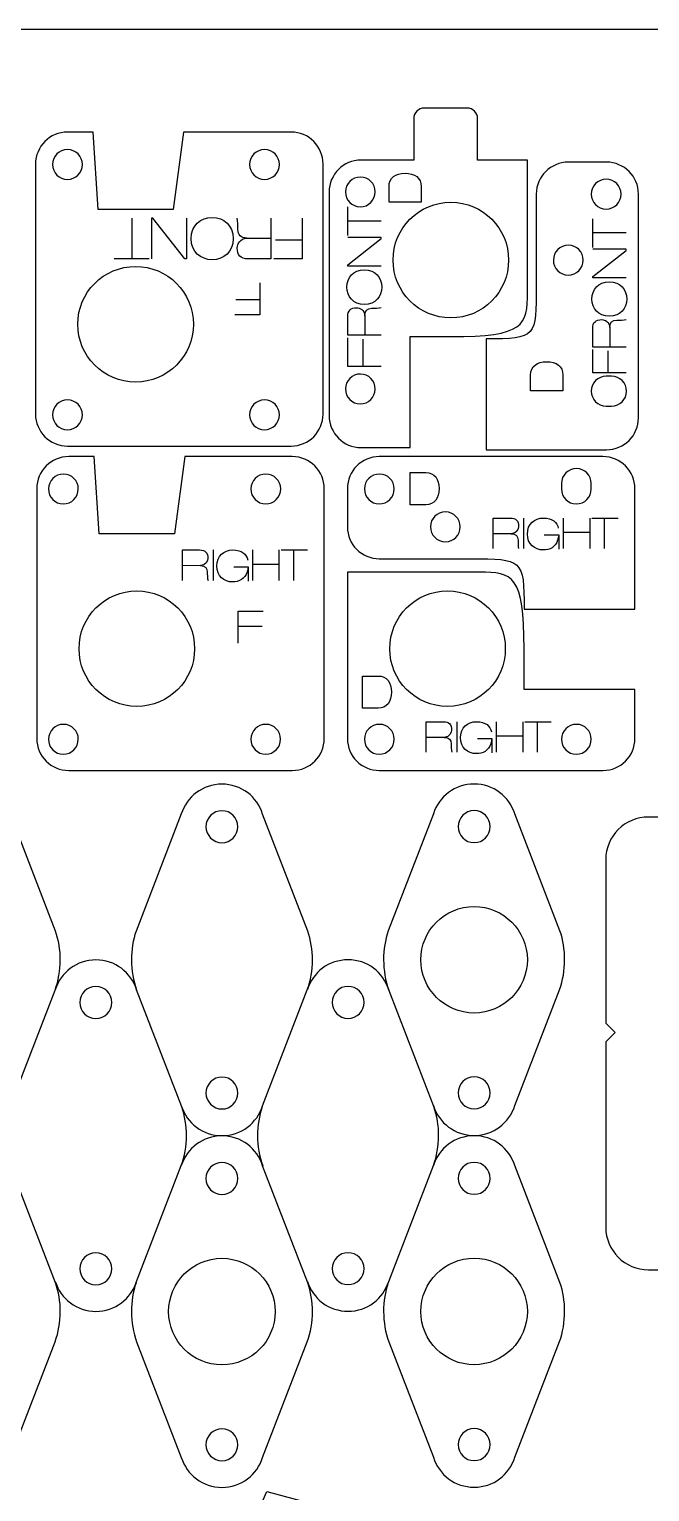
# Model space of a CAD drawing. Header units: millimetres. Extents: x -127 to 175, y -175 to 223.
# Drawn here: x -34.4 to 23.8, y 85.9 to 223.2 of the extents above; entities that cross this region are included whole.
import ezdxf

# ---------------------------------------------------------------- set-up
doc = ezdxf.new("R2010")
doc.units = ezdxf.units.MM
doc.layers.add('Cuts', color=1, linetype='Continuous', lineweight=25, true_color=0xff0000)
doc.layers.add('Text', color=5, linetype='Continuous', lineweight=25, true_color=0x0000ff)

msp = doc.modelspace()

# ---------------------------------------------------------------- linework, layer by layer
at = {"layer": 'Cuts', "color": 1, "lineweight": 25, "true_color": 0xff0000}
for points in [[(-124.41, 223.21), (172.41, 223.21)], [(6.66, 215.81), (2.66, 215.81)], [(1.66, 214.81), (1.66, 210.93), (-3.29, 210.93)], [(7.64, 210.93), (7.66, 210.93), (7.66, 214.81)], [(-27.98, 206.3), (-28.45, 213.55), (-30.85, 213.55)], [(-9.85, 213.55), (-19.95, 213.55), (-20.91, 206.3), (-27.98, 206.3), (-27.98, 206.3)], [(-33.85, 210.55), (-33.85, 187.08)], [(-6.85, 187.08), (-6.85, 210.55)], [(12.34, 198.54), (12.34, 210.93), (7.64, 210.93), (7.64, 210.93)], [(19.76, 210.73), (16.17, 210.73)], [(-6.28, 207.93), (-6.28, 186.94)], [(13.17, 207.73), (13.17, 199.14), (13.17, 199.14)], [(22.76, 186.73), (22.76, 207.73)], [(-3.29, 183.94), (1.32, 183.94), (1.32, 194.35), (5.15, 194.35)], [(8.45, 194.13), (8.45, 183.73), (19.76, 183.73)], [(19.72, 187.83), (20.23, 187.83), (20.23, 187.83)], [(-30.85, 184.08), (-9.85, 184.08)], [(-27.86, 175.84), (-28.33, 183.09), (-30.73, 183.09)], [(-9.74, 183.09), (-19.83, 183.09), (-20.79, 175.84), (-27.86, 175.84), (-27.86, 175.84)], [(19.43, 183.09), (-1.57, 183.09)], [(-33.73, 180.08), (-33.73, 156.62)], [(-6.74, 156.62), (-6.74, 180.08)], [(-4.57, 180.08), (-4.57, 176.49)], [(12.03, 168.78), (22.43, 168.78), (22.43, 180.08)], [(15.53, 180.57), (15.53, 180.06)], [(18.33, 180.05), (18.33, 180.56), (18.33, 180.56)], [(-1.57, 173.5), (7.02, 173.49), (7.02, 173.49)], [(-4.57, 172.24), (-4.57, 156.62)], [(7.83, 172.24), (-4.57, 172.24), (-4.57, 172.24)], [(22.43, 156.62), (22.43, 161.23), (12.02, 161.23), (12.02, 165.05)], [(-30.73, 153.62), (-9.74, 153.62)], [(-1.57, 153.62), (19.43, 153.62)], [(-31.97, 138.54), (-36.2, 149.52)], [(-20.16, 149.54), (-24.41, 138.55)], [(-8.29, 138.55), (-12.53, 149.53)], [(3.51, 149.55), (-0.73, 138.56)], [(15.39, 138.56), (11.15, 149.54)], [(24.95, 149.25), (23.69, 149.25)], [(19.69, 145.25), (19.69, 129.9), (20.58, 129.01), (19.69, 128.13), (19.69, 110.75), (19.69, 110.75)], [(-36.2, 122.14), (-32.01, 133)], [(-20.12, 122.05), (-24.36, 133.03)], [(-12.53, 122.15), (-8.33, 133.02)], [(3.55, 122.06), (-0.68, 133.04)], [(11.15, 122.16), (15.35, 133.03)], [(-31.97, 105.52), (-36.2, 116.5)], [(-24.36, 105.65), (-20.16, 116.52)], [(-8.29, 105.53), (-12.53, 116.51)], [(-0.68, 105.66), (3.51, 116.53)], [(15.39, 105.54), (11.15, 116.52)], [(23.69, 106.75), (56.69, 106.75)], [(-36.2, 89.12), (-32.01, 99.98)], [(-24.36, 99.97), (-20.16, 89.13)], [(-12.53, 89.13), (-8.33, 99.99)], [(-0.68, 99.98), (3.51, 89.14)], [(11.15, 89.14), (15.35, 100)], [(-2.53, 22.58), (-27.65, 33.62), (-27.65, 42.65), (-15.27, 78.79), (-12.13, 85.94), (8.67, 80.33), (23.07, 82.36), (31.71, 88.94), (90.65, 88.94), (90.65, 25.94), (74.9, 22.58)]]:
    msp.add_lwpolyline(points, dxfattribs=at)
for points in [[(2.66, 215.81), (2.1, 215.81), (1.66, 215.36), (1.66, 214.81)], [(7.66, 214.81), (7.66, 215.36), (7.21, 215.81), (6.66, 215.81)], [(-30.85, 213.55), (-32.51, 213.55), (-33.85, 212.2), (-33.85, 210.55)], [(-6.85, 210.55), (-6.85, 212.2), (-8.19, 213.55), (-9.85, 213.55)], [(-30.85, 211.91), (-31.62, 211.91), (-32.25, 211.29), (-32.25, 210.52)], [(-29.45, 210.51), (-29.45, 211.28), (-30.07, 211.91), (-30.85, 211.91)], [(-12.35, 211.91), (-13.12, 211.91), (-13.75, 211.29), (-13.75, 210.52)], [(-10.95, 210.51), (-10.95, 211.28), (-11.57, 211.91), (-12.35, 211.91)], [(-32.25, 210.52), (-32.25, 209.74), (-31.63, 209.11), (-30.86, 209.11)], [(-30.86, 209.11), (-30.08, 209.11), (-29.45, 209.73), (-29.45, 210.51)], [(-13.75, 210.52), (-13.76, 209.74), (-13.13, 209.12), (-12.36, 209.11)], [(-12.36, 209.11), (-11.58, 209.11), (-10.95, 209.73), (-10.95, 210.51)], [(-3.29, 210.93), (-4.94, 210.93), (-6.28, 209.59), (-6.28, 207.93)], [(16.17, 210.73), (14.52, 210.73), (13.17, 209.39), (13.17, 207.73)], [(22.76, 207.73), (22.76, 209.39), (21.42, 210.73), (19.76, 210.73)], [(-3.35, 209.33), (-4.12, 209.34), (-4.75, 208.71), (-4.75, 207.94)], [(-1.96, 207.93), (-1.95, 208.7), (-2.58, 209.33), (-3.35, 209.33)], [(19.73, 209.13), (18.96, 209.13), (18.33, 208.51), (18.33, 207.73)], [(21.13, 207.72), (21.13, 208.5), (20.51, 209.13), (19.73, 209.13)], [(-4.75, 207.94), (-4.76, 207.17), (-4.13, 206.54), (-3.36, 206.54)], [(-3.36, 206.54), (-2.59, 206.53), (-1.96, 207.16), (-1.96, 207.93)], [(18.33, 207.73), (18.32, 206.96), (18.95, 206.33), (19.72, 206.33)], [(19.72, 206.33), (20.5, 206.33), (21.12, 206.95), (21.13, 207.72)], [(-0.28, 201.54), (-0.28, 204.53), (2.15, 206.96), (5.15, 206.96)], [(5.15, 206.96), (8.14, 206.96), (10.57, 204.53), (10.57, 201.54)], [(16.18, 202.93), (15.4, 202.93), (14.77, 202.31), (14.77, 201.53)], [(17.57, 201.53), (17.58, 202.3), (16.95, 202.93), (16.18, 202.93)], [(-29.88, 195.51), (-29.88, 198.51), (-27.45, 200.94), (-24.45, 200.94)], [(-24.45, 200.94), (-21.45, 200.94), (-19.03, 198.51), (-19.03, 195.51)], [(5.15, 196.11), (2.15, 196.11), (-0.28, 198.54), (-0.28, 201.54)], [(10.57, 201.54), (10.57, 198.54), (8.14, 196.11), (5.15, 196.11)], [(14.77, 201.53), (14.77, 200.76), (15.39, 200.13), (16.17, 200.13)], [(16.17, 200.13), (16.94, 200.13), (17.57, 200.75), (17.57, 201.53)], [(13.17, 199.14), (13.17, 194.34), (13.17, 194.13), (8.45, 194.13)], [(5.15, 194.35), (12.06, 194.35), (12.34, 195.4), (12.34, 198.54)], [(-24.45, 190.09), (-27.45, 190.09), (-29.88, 192.52), (-29.88, 195.51)], [(-19.03, 195.51), (-19.03, 192.52), (-21.45, 190.09), (-24.45, 190.09)], [(-3.35, 190.84), (-4.12, 190.84), (-4.75, 190.21), (-4.75, 189.44)], [(-1.96, 189.43), (-1.95, 190.21), (-2.58, 190.83), (-3.35, 190.84)], [(19.73, 190.63), (18.96, 190.63), (18.33, 190.01), (18.33, 189.24)], [(21.64, 189.23), (21.64, 190), (21.02, 190.63), (20.24, 190.63)], [(-30.85, 188.41), (-31.62, 188.41), (-32.25, 187.79), (-32.25, 187.02)], [(-29.45, 187.01), (-29.45, 187.78), (-30.07, 188.41), (-30.85, 188.41)], [(-12.35, 188.41), (-13.12, 188.41), (-13.75, 187.79), (-13.75, 187.02)], [(-10.95, 187.01), (-10.95, 187.78), (-11.57, 188.41), (-12.35, 188.41)], [(-4.75, 189.44), (-4.76, 188.67), (-4.13, 188.04), (-3.36, 188.04)], [(-3.36, 188.04), (-2.59, 188.03), (-1.96, 188.66), (-1.96, 189.43)], [(18.33, 189.24), (18.33, 188.46), (18.95, 187.83), (19.72, 187.83)], [(20.23, 187.83), (21.01, 187.83), (21.64, 188.45), (21.64, 189.23)], [(-33.85, 187.08), (-33.85, 185.42), (-32.51, 184.08), (-30.85, 184.08)], [(-32.25, 187.02), (-32.25, 186.24), (-31.63, 185.61), (-30.85, 185.61)], [(-30.85, 185.61), (-30.08, 185.61), (-29.45, 186.23), (-29.45, 187.01)], [(-13.75, 187.02), (-13.76, 186.24), (-13.13, 185.61), (-12.36, 185.61)], [(-12.36, 185.61), (-11.58, 185.61), (-10.95, 186.23), (-10.95, 187.01)], [(-9.85, 184.08), (-8.19, 184.08), (-6.85, 185.42), (-6.85, 187.08)], [(-6.28, 186.94), (-6.28, 185.28), (-4.94, 183.94), (-3.29, 183.94)], [(19.76, 183.73), (21.42, 183.73), (22.76, 185.07), (22.76, 186.73)], [(-30.73, 183.09), (-32.39, 183.09), (-33.73, 181.74), (-33.73, 180.08)], [(-6.74, 180.08), (-6.74, 181.74), (-8.08, 183.09), (-9.74, 183.09)], [(-1.57, 183.09), (-3.23, 183.09), (-4.57, 181.74), (-4.57, 180.08)], [(22.43, 180.08), (22.43, 181.74), (21.08, 183.09), (19.43, 183.09)], [(-31.23, 181.45), (-32, 181.45), (-32.63, 180.83), (-32.63, 180.06)], [(-29.83, 180.05), (-29.83, 180.82), (-30.46, 181.45), (-31.23, 181.45)], [(-12.23, 181.45), (-13, 181.45), (-13.63, 180.83), (-13.63, 180.06)], [(-10.83, 180.05), (-10.83, 180.82), (-11.46, 181.45), (-12.23, 181.45)], [(-1.56, 181.45), (-2.34, 181.45), (-2.97, 180.83), (-2.97, 180.06)], [(-0.17, 180.05), (-0.17, 180.82), (-0.79, 181.45), (-1.56, 181.45)], [(16.93, 181.96), (16.16, 181.96), (15.53, 181.34), (15.53, 180.57)], [(18.33, 180.56), (18.33, 181.33), (17.71, 181.96), (16.93, 181.96)], [(-32.63, 180.06), (-32.64, 179.28), (-32.01, 178.65), (-31.24, 178.65)], [(-31.24, 178.65), (-30.46, 178.65), (-29.84, 179.27), (-29.83, 180.05)], [(-13.63, 180.06), (-13.64, 179.28), (-13.01, 178.65), (-12.24, 178.65)], [(-12.24, 178.65), (-11.47, 178.65), (-10.84, 179.27), (-10.83, 180.05)], [(-2.97, 180.06), (-2.97, 179.28), (-2.35, 178.65), (-1.57, 178.65)], [(-1.57, 178.65), (-0.8, 178.65), (-0.17, 179.27), (-0.17, 180.05)], [(15.53, 180.06), (15.53, 179.28), (16.15, 178.65), (16.92, 178.65)], [(16.92, 178.65), (17.7, 178.65), (18.33, 179.27), (18.33, 180.05)], [(4.64, 177.89), (3.86, 177.9), (3.23, 177.27), (3.23, 176.5)], [(6.03, 176.49), (6.03, 177.26), (5.41, 177.89), (4.64, 177.89)], [(-4.57, 176.49), (-4.57, 174.84), (-3.23, 173.5), (-1.57, 173.5)], [(3.23, 176.5), (3.23, 175.73), (3.85, 175.1), (4.63, 175.1)], [(4.63, 175.1), (5.4, 175.09), (6.03, 175.72), (6.03, 176.49)], [(7.02, 173.49), (11.82, 173.49), (12.03, 173.49), (12.03, 168.78)], [(12.02, 165.05), (12.02, 171.96), (10.97, 172.24), (7.83, 172.24)], [(-29.76, 165.05), (-29.76, 168.05), (-27.33, 170.48), (-24.33, 170.48)], [(-24.33, 170.48), (-21.34, 170.48), (-18.91, 168.05), (-18.91, 165.05)], [(-0.59, 165.05), (-0.59, 168.05), (1.83, 170.48), (4.83, 170.48)], [(4.83, 170.48), (7.83, 170.48), (10.26, 168.05), (10.26, 165.05)], [(-24.33, 159.63), (-27.33, 159.63), (-29.76, 162.05), (-29.76, 165.05)], [(-18.91, 165.05), (-18.91, 162.05), (-21.34, 159.63), (-24.33, 159.63)], [(4.83, 159.63), (1.83, 159.63), (-0.59, 162.05), (-0.59, 165.05)], [(10.26, 165.05), (10.26, 162.05), (7.83, 159.63), (4.83, 159.63)], [(-31.23, 157.95), (-32, 157.95), (-32.63, 157.33), (-32.63, 156.56)], [(-29.83, 156.55), (-29.83, 157.32), (-30.46, 157.95), (-31.23, 157.95)], [(-12.23, 157.95), (-13, 157.95), (-13.63, 157.33), (-13.63, 156.56)], [(-10.84, 156.55), (-10.83, 157.32), (-11.46, 157.95), (-12.23, 157.95)], [(-1.56, 157.95), (-2.34, 157.95), (-2.97, 157.33), (-2.97, 156.56)], [(-0.17, 156.55), (-0.17, 157.32), (-0.79, 157.95), (-1.56, 157.95)], [(16.93, 157.95), (16.16, 157.95), (15.53, 157.33), (15.53, 156.56)], [(18.33, 156.55), (18.33, 157.32), (17.71, 157.95), (16.93, 157.95)], [(-33.73, 156.62), (-33.73, 154.96), (-32.39, 153.62), (-30.73, 153.62)], [(-32.63, 156.56), (-32.64, 155.78), (-32.01, 155.15), (-31.24, 155.15)], [(-31.24, 155.15), (-30.46, 155.15), (-29.84, 155.77), (-29.83, 156.55)], [(-13.63, 156.56), (-13.64, 155.78), (-13.01, 155.15), (-12.24, 155.15)], [(-12.24, 155.15), (-11.47, 155.15), (-10.84, 155.77), (-10.84, 156.55)], [(-9.74, 153.62), (-8.08, 153.62), (-6.74, 154.96), (-6.74, 156.62)], [(-4.57, 156.62), (-4.57, 154.96), (-3.23, 153.62), (-1.57, 153.62)], [(-2.97, 156.56), (-2.97, 155.78), (-2.35, 155.15), (-1.57, 155.15)], [(-1.57, 155.15), (-0.8, 155.15), (-0.17, 155.77), (-0.17, 156.55)], [(15.53, 156.56), (15.52, 155.78), (16.15, 155.15), (16.92, 155.15)], [(16.92, 155.15), (17.7, 155.15), (18.33, 155.77), (18.33, 156.55)], [(19.43, 153.62), (21.08, 153.62), (22.43, 154.96), (22.43, 156.62)], [(-16.35, 152.34), (-18.14, 152.34), (-19.66, 151.16), (-20.16, 149.54)], [(-12.53, 149.53), (-13.03, 151.16), (-14.55, 152.34), (-16.35, 152.34)], [(7.33, 152.35), (5.54, 152.35), (4.02, 151.17), (3.51, 149.55)], [(11.15, 149.54), (10.65, 151.17), (9.13, 152.35), (7.33, 152.35)], [(-16.35, 149.84), (-17.17, 149.84), (-17.85, 149.17), (-17.85, 148.34)], [(-14.85, 148.34), (-14.85, 149.17), (-15.52, 149.84), (-16.35, 149.84)], [(7.33, 149.85), (6.5, 149.85), (5.83, 149.18), (5.83, 148.35)], [(8.83, 148.35), (8.83, 149.18), (8.16, 149.85), (7.33, 149.85)], [(-17.85, 148.34), (-17.85, 147.51), (-17.17, 146.84), (-16.35, 146.84)], [(-16.35, 146.84), (-15.52, 146.84), (-14.85, 147.51), (-14.85, 148.34)], [(5.83, 148.35), (5.83, 147.52), (6.5, 146.85), (7.33, 146.85)], [(7.33, 146.85), (8.16, 146.85), (8.83, 147.52), (8.83, 148.35)], [(23.69, 149.25), (21.49, 149.25), (19.69, 147.46), (19.69, 145.25)], [(2.33, 135.85), (2.33, 138.61), (4.57, 140.85), (7.33, 140.85)], [(7.33, 140.85), (10.09, 140.85), (12.33, 138.61), (12.33, 135.85)], [(-31.52, 135.83), (-31.52, 136.78), (-31.68, 137.69), (-31.97, 138.54)], [(-24.41, 138.55), (-24.69, 137.7), (-24.85, 136.79), (-24.85, 135.84)], [(-7.85, 135.84), (-7.85, 136.79), (-8, 137.7), (-8.29, 138.55)], [(-0.73, 138.56), (-1.01, 137.71), (-1.17, 136.8), (-1.17, 135.85)], [(15.83, 135.85), (15.83, 136.8), (15.68, 137.71), (15.39, 138.56)], [(-32.01, 133), (-31.69, 133.89), (-31.52, 134.84), (-31.52, 135.83)], [(-28.18, 135.84), (-29.98, 135.84), (-31.49, 134.66), (-32, 133.04)], [(-24.36, 133.03), (-24.87, 134.66), (-26.39, 135.84), (-28.18, 135.84)], [(-24.85, 135.84), (-24.85, 134.84), (-24.67, 133.89), (-24.36, 133)], [(-8.33, 133.02), (-8.02, 133.9), (-7.85, 134.85), (-7.85, 135.84)], [(-4.5, 135.85), (-6.3, 135.85), (-7.82, 134.67), (-8.32, 133.05)], [(-0.68, 133.04), (-1.19, 134.67), (-2.71, 135.85), (-4.5, 135.85)], [(-1.17, 135.85), (-1.17, 134.86), (-1, 133.9), (-0.68, 133.01)], [(7.33, 130.85), (4.57, 130.85), (2.33, 133.09), (2.33, 135.85)], [(12.33, 135.85), (12.33, 133.09), (10.09, 130.85), (7.33, 130.85)], [(15.35, 133.03), (15.66, 133.91), (15.83, 134.86), (15.83, 135.85)], [(-28.18, 133.34), (-29.01, 133.34), (-29.68, 132.67), (-29.68, 131.84)], [(-26.68, 131.84), (-26.68, 132.67), (-27.35, 133.34), (-28.18, 133.34)], [(-4.5, 133.35), (-5.33, 133.35), (-6, 132.68), (-6, 131.85)], [(-3, 131.85), (-3, 132.68), (-3.68, 133.35), (-4.5, 133.35)], [(-29.68, 131.84), (-29.68, 131.01), (-29.01, 130.34), (-28.18, 130.34)], [(-28.18, 130.34), (-27.35, 130.34), (-26.68, 131.01), (-26.68, 131.84)], [(-6, 131.85), (-6, 131.02), (-5.33, 130.35), (-4.5, 130.35)], [(-4.5, 130.35), (-3.68, 130.35), (-3, 131.02), (-3, 131.85)], [(-16.35, 124.84), (-17.17, 124.84), (-17.85, 124.17), (-17.85, 123.34)], [(-14.85, 123.34), (-14.85, 124.17), (-15.52, 124.84), (-16.35, 124.84)], [(7.33, 124.85), (6.5, 124.85), (5.83, 124.18), (5.83, 123.35)], [(8.83, 123.35), (8.83, 124.18), (8.16, 124.85), (7.33, 124.85)], [(-17.85, 123.34), (-17.85, 122.51), (-17.17, 121.84), (-16.35, 121.84)], [(-16.35, 121.84), (-15.52, 121.84), (-14.85, 122.51), (-14.85, 123.34)], [(5.83, 123.35), (5.83, 122.53), (6.5, 121.85), (7.33, 121.85)], [(7.33, 121.85), (8.16, 121.85), (8.83, 122.53), (8.83, 123.35)], [(-20.16, 122.15), (-19.66, 120.52), (-18.14, 119.34), (-16.35, 119.34)], [(-19.68, 119.34), (-19.68, 120.29), (-19.84, 121.2), (-20.12, 122.05)], [(-16.35, 119.34), (-14.55, 119.34), (-13.03, 120.52), (-12.53, 122.15)], [(-12.56, 122.06), (-12.85, 121.21), (-13, 120.3), (-13, 119.35)], [(3.51, 122.16), (4.02, 120.53), (5.54, 119.35), (7.33, 119.35)], [(4, 119.35), (4, 120.3), (3.84, 121.21), (3.55, 122.06)], [(7.33, 119.35), (9.13, 119.35), (10.65, 120.54), (11.15, 122.16)], [(-20.16, 116.52), (-19.85, 117.4), (-19.68, 118.35), (-19.68, 119.34)], [(-16.35, 119.32), (-18.14, 119.32), (-19.66, 118.14), (-20.16, 116.52)], [(-12.53, 116.51), (-13.03, 118.14), (-14.55, 119.32), (-16.35, 119.32)], [(-13, 119.35), (-13, 118.35), (-12.83, 117.4), (-12.52, 116.51)], [(3.51, 116.53), (3.83, 117.41), (4, 118.36), (4, 119.35)], [(7.33, 119.33), (5.54, 119.33), (4.02, 118.15), (3.51, 116.53)], [(11.15, 116.52), (10.65, 118.15), (9.13, 119.33), (7.33, 119.33)], [(-16.35, 116.82), (-17.17, 116.82), (-17.85, 116.15), (-17.85, 115.32)], [(-14.85, 115.32), (-14.85, 116.15), (-15.52, 116.82), (-16.35, 116.82)], [(7.33, 116.83), (6.5, 116.83), (5.83, 116.16), (5.83, 115.33)], [(8.83, 115.33), (8.83, 116.16), (8.16, 116.83), (7.33, 116.83)], [(-17.85, 115.32), (-17.85, 114.49), (-17.17, 113.82), (-16.35, 113.82)], [(-16.35, 113.82), (-15.52, 113.82), (-14.85, 114.49), (-14.85, 115.32)], [(5.83, 115.33), (5.83, 114.5), (6.5, 113.83), (7.33, 113.83)], [(7.33, 113.83), (8.16, 113.83), (8.83, 114.5), (8.83, 115.33)], [(19.69, 110.75), (19.69, 108.54), (21.48, 106.75), (23.69, 106.75)], [(-28.18, 108.34), (-29.01, 108.34), (-29.68, 107.67), (-29.68, 106.84)], [(-26.68, 106.84), (-26.68, 107.67), (-27.35, 108.34), (-28.18, 108.34)], [(-21.35, 102.82), (-21.35, 105.58), (-19.11, 107.82), (-16.35, 107.82)], [(-16.35, 107.82), (-13.58, 107.82), (-11.35, 105.58), (-11.35, 102.82)], [(-4.5, 108.35), (-5.33, 108.35), (-6, 107.68), (-6, 106.85)], [(-3, 106.85), (-3, 107.68), (-3.68, 108.35), (-4.5, 108.35)], [(2.33, 102.83), (2.33, 105.59), (4.57, 107.83), (7.33, 107.83)], [(7.33, 107.83), (10.09, 107.83), (12.33, 105.59), (12.33, 102.83)], [(-29.68, 106.84), (-29.68, 106.01), (-29.01, 105.34), (-28.18, 105.34)], [(-28.18, 105.34), (-27.35, 105.34), (-26.68, 106.01), (-26.68, 106.84)], [(-6, 106.85), (-6, 106.02), (-5.33, 105.35), (-4.5, 105.35)], [(-4.5, 105.35), (-3.68, 105.35), (-3, 106.02), (-3, 106.85)], [(-32, 105.65), (-31.49, 104.02), (-29.98, 102.84), (-28.18, 102.84)], [(-31.52, 102.81), (-31.52, 103.76), (-31.68, 104.67), (-31.97, 105.52)], [(-28.18, 102.84), (-26.39, 102.84), (-24.87, 104.02), (-24.36, 105.65)], [(-24.41, 105.53), (-24.69, 104.68), (-24.85, 103.77), (-24.85, 102.82)], [(-8.32, 105.66), (-7.82, 104.03), (-6.3, 102.85), (-4.5, 102.85)], [(-7.85, 102.82), (-7.85, 103.77), (-8, 104.68), (-8.29, 105.53)], [(-4.5, 102.85), (-2.71, 102.85), (-1.19, 104.03), (-0.68, 105.66)], [(-0.73, 105.54), (-1.01, 104.69), (-1.17, 103.78), (-1.17, 102.83)], [(15.83, 102.83), (15.83, 103.78), (15.68, 104.69), (15.39, 105.54)], [(-32.01, 99.98), (-31.69, 100.87), (-31.52, 101.82), (-31.52, 102.81)], [(-24.85, 102.82), (-24.85, 101.82), (-24.67, 100.86), (-24.36, 99.97)], [(-16.35, 97.82), (-19.11, 97.82), (-21.35, 100.06), (-21.35, 102.82)], [(-11.35, 102.82), (-11.35, 100.06), (-13.58, 97.82), (-16.35, 97.82)], [(-8.33, 99.99), (-8.02, 100.88), (-7.85, 101.83), (-7.85, 102.82)], [(-1.17, 102.83), (-1.17, 101.83), (-1, 100.88), (-0.68, 99.98)], [(7.33, 97.83), (4.57, 97.83), (2.33, 100.07), (2.33, 102.83)], [(12.33, 102.83), (12.33, 100.07), (10.09, 97.83), (7.33, 97.83)], [(15.35, 100), (15.66, 100.89), (15.83, 101.84), (15.83, 102.83)], [(-16.35, 91.82), (-17.17, 91.82), (-17.85, 91.15), (-17.85, 90.32)], [(-14.85, 90.32), (-14.85, 91.15), (-15.52, 91.82), (-16.35, 91.82)], [(7.33, 91.83), (6.5, 91.83), (5.83, 91.16), (5.83, 90.33)], [(8.83, 90.33), (8.83, 91.16), (8.16, 91.83), (7.33, 91.83)], [(-17.85, 90.32), (-17.85, 89.49), (-17.17, 88.82), (-16.35, 88.82)], [(-16.35, 88.82), (-15.52, 88.82), (-14.85, 89.49), (-14.85, 90.32)], [(5.83, 90.33), (5.83, 89.5), (6.5, 88.83), (7.33, 88.83)], [(7.33, 88.83), (8.16, 88.83), (8.83, 89.5), (8.83, 90.33)], [(-20.16, 89.13), (-19.66, 87.5), (-18.14, 86.32), (-16.35, 86.32)], [(-16.35, 86.32), (-14.55, 86.32), (-13.03, 87.5), (-12.53, 89.13)], [(3.51, 89.14), (4.02, 87.51), (5.54, 86.33), (7.33, 86.33)], [(7.33, 86.33), (9.13, 86.33), (10.65, 87.51), (11.15, 89.14)]]:
    msp.add_open_spline(points, degree=3, dxfattribs=at)
at = {"layer": 'Text', "color": 5, "lineweight": 25, "true_color": 0x0000ff}
for points in [[(-0.66, 206.96), (-0.66, 208.43)], [(2.36, 208.43), (2.36, 206.96), (-0.66, 206.96), (-0.66, 206.96)], [(-4.54, 203.84), (-4.54, 206.54)], [(-24.82, 205.46), (-24.82, 201.65)], [(-19.68, 205.46), (-19.68, 201.65), (-19.82, 201.65), (-22.82, 205.46), (-22.95, 205.46), (-22.95, 201.65)], [(-11.76, 205.46), (-11.76, 201.65), (-13.86, 201.65)], [(-8.81, 205.46), (-8.81, 201.65), (-11.48, 201.65)], [(-1.41, 205.2), (-4.54, 205.2)], [(18.46, 202.73), (18.46, 205.42)], [(-14, 203.6), (-14, 203.61), (-11.76, 203.61)], [(-8.81, 203.42), (-11.33, 203.42)], [(-1.41, 200.98), (-4.54, 200.98), (-4.54, 201.1), (-1.41, 203.56), (-1.41, 203.66), (-4.54, 203.66)], [(21.59, 204.08), (18.46, 204.08)], [(21.59, 199.87), (18.46, 199.87), (18.46, 199.98), (21.59, 202.45), (21.59, 202.55), (18.46, 202.55)], [(-23.17, 201.65), (-26.45, 201.65)], [(-12.78, 199.41), (-12.78, 196.39), (-15.13, 196.39)], [(-12.78, 197.79), (-15.04, 197.79)], [(-1.41, 194.48), (-4.54, 194.48), (-4.54, 196.2)], [(-2.94, 196.32), (-2.93, 196.31)], [(-2.93, 196.31), (-2.93, 194.48)], [(21.59, 193.36), (18.46, 193.36), (18.46, 195.08)], [(20.06, 195.2), (20.07, 195.2), (20.08, 193.36)], [(-1.41, 191.55), (-4.54, 191.55), (-4.54, 194.25)], [(-3.09, 191.55), (-3.09, 194.12)], [(21.59, 190.94), (18.46, 190.94), (18.46, 193.13)], [(19.92, 190.94), (19.92, 193.01)], [(12.63, 189.26), (12.63, 190.74)], [(15.66, 190.74), (15.66, 189.26), (12.63, 189.26), (12.63, 189.26)], [(20.24, 190.63), (19.73, 190.63)], [(1.32, 181.59), (2.79, 181.59)], [(2.79, 178.57), (1.32, 178.57), (1.32, 181.59), (1.32, 181.59)], [(9.13, 174.45), (9.13, 177.32), (10.71, 177.32)], [(11.98, 177.32), (11.98, 174.45)], [(15.71, 174.45), (15.71, 177.32)], [(18.18, 177.32), (18.18, 174.45)], [(18.37, 177.32), (20.85, 177.32)], [(19.57, 174.45), (19.57, 177.3)], [(10.82, 175.85), (10.81, 175.85), (9.13, 175.84)], [(15.71, 175.99), (18.18, 175.99)], [(13.92, 175.73), (15.27, 175.73), (15.27, 174.39)], [(-20.04, 171.45), (-20.04, 174.32), (-18.46, 174.32)], [(-17.18, 174.32), (-17.18, 171.45)], [(-13.45, 171.45), (-13.45, 174.32)], [(-10.99, 174.32), (-10.99, 171.45)], [(-10.79, 174.32), (-8.32, 174.32)], [(-9.59, 171.45), (-9.59, 174.3)], [(-18.35, 172.85), (-18.35, 172.85), (-20.04, 172.84)], [(-15.24, 172.73), (-13.89, 172.73), (-13.89, 171.39)], [(-13.45, 172.99), (-10.99, 172.99)], [(-14.82, 165.57), (-14.82, 168.59), (-12.47, 168.59)], [(-14.82, 167.18), (-12.57, 167.18)], [(-3.16, 162.49), (-1.69, 162.49)], [(-1.69, 159.47), (-3.16, 159.47), (-3.16, 162.49), (-3.16, 162.49)], [(2.84, 155.33), (2.84, 158.2), (4.43, 158.2)], [(5.7, 158.2), (5.7, 155.33)], [(9.43, 155.33), (9.43, 158.2)], [(11.89, 158.2), (11.89, 155.33)], [(12.09, 158.2), (14.57, 158.2)], [(13.29, 155.33), (13.29, 158.18)], [(4.53, 156.73), (4.53, 156.73), (2.84, 156.72)], [(7.64, 156.61), (8.99, 156.61), (8.99, 155.27)], [(9.43, 156.87), (11.89, 156.87)]]:
    msp.add_lwpolyline(points, dxfattribs=at)
for points in [[(-0.66, 208.43), (-0.66, 209.27), (-0.05, 209.69), (0.85, 209.69)], [(0.85, 209.69), (1.75, 209.69), (2.36, 209.27), (2.36, 208.43)], [(-19.24, 203.55), (-19.24, 204.81), (-18.35, 205.54), (-17.26, 205.54)], [(-17.26, 205.54), (-16.18, 205.54), (-15.29, 204.81), (-15.29, 203.55)], [(-14.84, 204.41), (-14.84, 204.55), (-14.85, 205.3), (-14.93, 205.46)], [(-17.26, 201.57), (-18.35, 201.57), (-19.24, 202.3), (-19.24, 203.55)], [(-15.29, 203.55), (-15.29, 202.3), (-16.18, 201.57), (-17.26, 201.57)], [(-14.91, 202.69), (-14.91, 203.05), (-14.66, 203.56), (-14, 203.6)], [(-14, 203.61), (-14.58, 203.61), (-14.84, 203.88), (-14.84, 204.41)], [(-13.86, 201.65), (-14.62, 201.65), (-14.91, 202.01), (-14.91, 202.69)], [(-4.61, 199), (-4.61, 199.89), (-4.01, 200.62), (-2.98, 200.62)], [(-2.98, 200.62), (-1.94, 200.62), (-1.34, 199.89), (-1.34, 199)], [(18.39, 197.88), (18.39, 198.77), (18.99, 199.5), (20.03, 199.5)], [(20.03, 199.5), (21.06, 199.5), (21.66, 198.77), (21.66, 197.88)], [(-2.98, 197.38), (-4.01, 197.38), (-4.61, 198.1), (-4.61, 199)], [(-1.34, 199), (-1.34, 198.1), (-1.94, 197.38), (-2.98, 197.38)], [(20.03, 196.26), (18.99, 196.26), (18.39, 196.99), (18.39, 197.88)], [(21.66, 197.88), (21.66, 196.99), (21.06, 196.26), (20.03, 196.26)], [(-4.54, 196.2), (-4.54, 196.83), (-4.24, 197.06), (-3.69, 197.06)], [(-3.69, 197.06), (-3.39, 197.06), (-2.97, 196.86), (-2.94, 196.32)], [(-2.93, 196.31), (-2.93, 196.8), (-2.71, 197.01), (-2.28, 197.01)], [(-2.28, 197.01), (-2.16, 197.01), (-1.54, 197.01), (-1.41, 197.08)], [(18.46, 195.08), (18.46, 195.71), (18.76, 195.95), (19.32, 195.95)], [(19.32, 195.95), (19.61, 195.95), (20.03, 195.75), (20.06, 195.2)], [(20.07, 195.2), (20.07, 195.68), (20.3, 195.89), (20.73, 195.89)], [(20.73, 195.89), (20.84, 195.89), (21.46, 195.9), (21.59, 195.96)], [(12.63, 190.74), (12.63, 191.57), (13.24, 192), (14.14, 192)], [(14.14, 192), (15.05, 192), (15.66, 191.57), (15.66, 190.74)], [(2.79, 181.59), (3.62, 181.59), (4.05, 180.98), (4.05, 180.08)], [(4.05, 180.08), (4.05, 179.18), (3.62, 178.57), (2.79, 178.57)], [(10.71, 177.32), (11.28, 177.32), (11.5, 177.05), (11.5, 176.54)], [(12.33, 175.82), (12.33, 176.77), (13, 177.32), (13.82, 177.32)], [(13.82, 177.32), (14.72, 177.32), (15.13, 176.92), (15.23, 176.37)], [(10.81, 175.85), (11.26, 175.84), (11.45, 175.64), (11.45, 175.24)], [(11.5, 176.54), (11.5, 176.26), (11.32, 175.88), (10.82, 175.85)], [(13.82, 174.32), (13, 174.32), (12.33, 174.87), (12.33, 175.82)], [(11.45, 175.24), (11.45, 175.14), (11.46, 174.57), (11.51, 174.45)], [(15.17, 175.25), (14.98, 174.59), (14.42, 174.32), (13.82, 174.32)], [(15.27, 175.73), (15.23, 175.4), (15.17, 175.25), (15.17, 175.25)], [(-18.46, 174.32), (-17.88, 174.32), (-17.66, 174.05), (-17.66, 173.54)], [(-17.66, 173.54), (-17.66, 173.26), (-17.85, 172.88), (-18.35, 172.85)], [(-16.83, 172.82), (-16.83, 173.77), (-16.17, 174.32), (-15.35, 174.32)], [(-15.35, 174.32), (-14.45, 174.32), (-14.04, 173.92), (-13.93, 173.37)], [(-18.35, 172.85), (-17.91, 172.84), (-17.72, 172.64), (-17.72, 172.24)], [(-17.72, 172.24), (-17.72, 172.14), (-17.71, 171.57), (-17.65, 171.45)], [(-15.35, 171.32), (-16.17, 171.32), (-16.83, 171.87), (-16.83, 172.82)], [(-13.99, 172.25), (-14.19, 171.59), (-14.75, 171.32), (-15.35, 171.32)], [(-13.89, 172.73), (-13.93, 172.4), (-13.99, 172.25), (-13.99, 172.25)], [(-1.69, 162.49), (-0.86, 162.49), (-0.43, 161.88), (-0.43, 160.98)], [(-0.43, 160.98), (-0.43, 160.08), (-0.86, 159.47), (-1.69, 159.47)], [(4.43, 158.2), (5, 158.2), (5.22, 157.93), (5.22, 157.42)], [(6.05, 156.7), (6.05, 157.65), (6.72, 158.2), (7.54, 158.2)], [(7.54, 158.2), (8.43, 158.2), (8.85, 157.8), (8.95, 157.25)], [(5.22, 157.42), (5.22, 157.15), (5.03, 156.76), (4.53, 156.73)], [(4.53, 156.73), (4.97, 156.72), (5.17, 156.52), (5.17, 156.12)], [(7.54, 155.2), (6.72, 155.2), (6.05, 155.75), (6.05, 156.7)], [(8.99, 156.61), (8.95, 156.28), (8.89, 156.13), (8.89, 156.13)], [(5.17, 156.12), (5.17, 156.02), (5.17, 155.45), (5.23, 155.33)], [(8.89, 156.13), (8.69, 155.47), (8.14, 155.2), (7.54, 155.2)]]:
    msp.add_open_spline(points, degree=3, dxfattribs=at)

doc.saveas('drawing.dxf')
